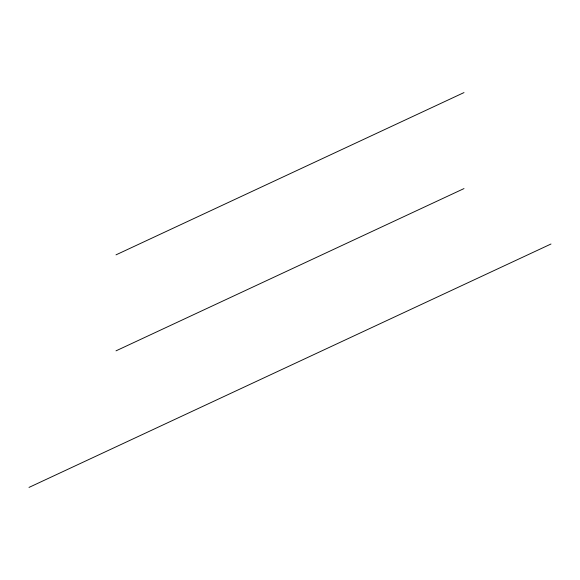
<?xml version="1.0" encoding="UTF-8"?>
<svg xmlns="http://www.w3.org/2000/svg" width="580" height="580" viewBox="0 0 580 580"><rect width="100%" height="100%" fill="white"/><g stroke="black" fill="none" stroke-linecap="round" stroke-linejoin="round"><path stroke-width="0.87" d="M116 254.859L464 92.582M116 350.856L464 188.58M29 487.417L551 244.006"/></g></svg>
